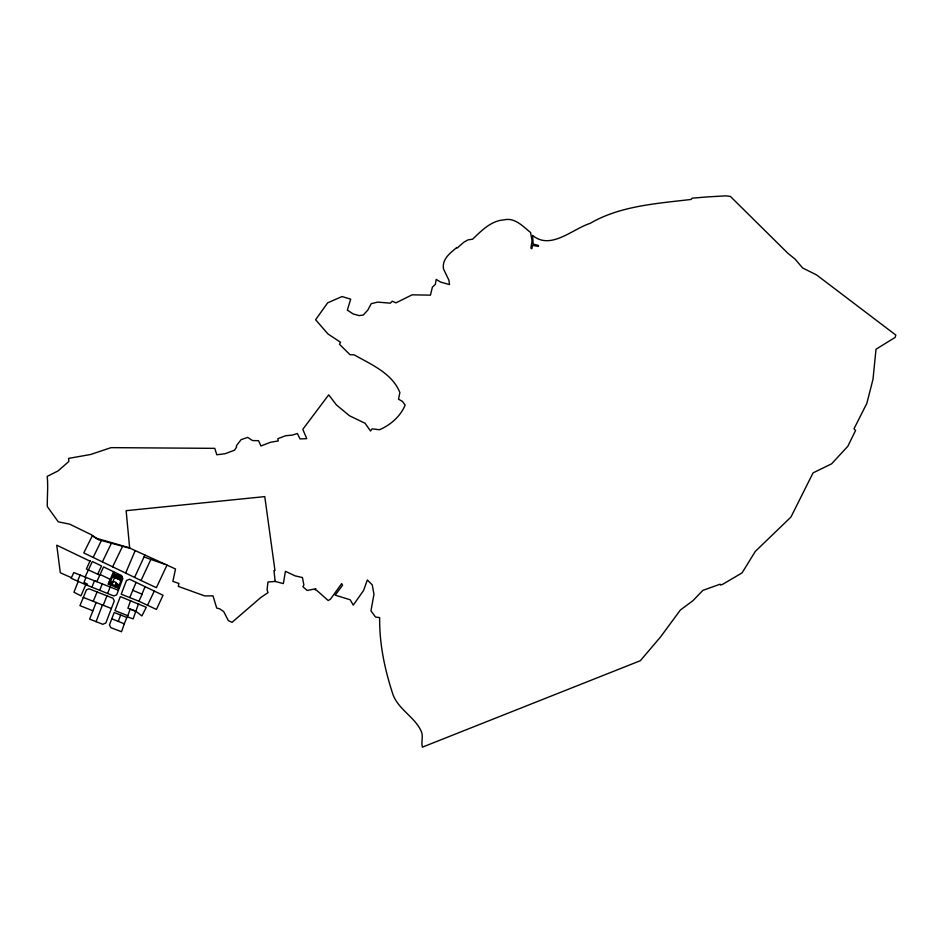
<?xml version="1.0" encoding="UTF-8"?>
<svg xmlns="http://www.w3.org/2000/svg" width="943" height="943" viewBox="0 0 943 943"><rect width="100%" height="100%" fill="white"/><g stroke="black" fill="none" stroke-linecap="round" stroke-linejoin="round"><path stroke-width="1.41" d="M87.086 585.261L87.475 584.177L83.974 582.373L86.013 577.352M130.629 600.526L127.906 608.259L135.851 611.229L141.886 615.944L146.283 607.292L120.315 596.601L114.94 610.616L127.788 615.72M124.299 623.818L121.506 631.751L110.861 627.661L109.447 624.961L114.197 612.549L126.845 617.417L124.299 623.818L111.804 618.808M135.851 611.229L133.14 618.891L127.388 616.816L130.169 609.107L135.851 611.229L138.574 603.555M118.288 621.402L120.657 615.036M96.092 621.673L102.433 604.958M91.895 587.194L94.5 580.676L96.858 581.607L103.553 566.908L121.6 575.572L122.826 578.637L116.684 594.809L113.867 595.976L107.667 593.501L110.142 586.959M96.151 602.471L89.632 619.138L102.822 624.301L105.864 622.946L114.268 600.95L113.03 598.275L106.96 595.835L89.031 588.809L86.45 589.846L79.943 605.654L92.897 610.781M108.445 584.165L109.636 581.1L112.795 582.35M110.025 584.79L111.215 581.725M111.911 584.342L115.211 575.89M111.604 585.414L113.207 581.312L116.366 582.562L114.763 586.676M114.645 577.635L115.836 574.57M116.225 578.259L117.427 575.195M117.804 578.884L119.007 575.819M116.673 586.228L117.368 584.46L119.183 585.179M121.093 580.275L119.278 579.556L119.973 577.776M116.343 587.3L117.545 584.236M119.384 579.509L120.586 576.444M117.922 587.925L119.124 584.86L115.965 583.611M78.222 581.407L73.943 592.239L80.957 595.823L85.766 584.731L107.667 593.501M103.235 605.276L106.96 595.835M99.675 590.306L102.268 583.788M129.745 597.591L136.098 582.385M141.957 594.184L145.033 586.711M93.239 601.328L97.082 591.992M125.643 573.096L135.203 550.594M113.573 571.717L108.162 584.059L119.113 588.397M77.503 581.088L80.167 575.053M138.939 601.245L156.444 609.449L163.033 595.257L129.627 579.261L126.48 580.475L121.223 594.208L138.939 601.245L142.122 594.255L132.668 590.247M90.257 560.531L86.379 568.971L99.781 575.183M134.59 577.399L144.927 555.014L175.528 569.006L172.864 581.383L178.922 583.469L178.298 586.393L204.725 595.929L213 595.835L216.725 608.094L219.625 608.765L223.691 611.559L228.347 620.624L232.061 622.321L260.881 597.426L268.024 592.652L267.058 589.693L267.965 582.008L275.144 581.442L283.36 583.599L285.434 571.293L295.006 575.831L302.432 577.552L303.87 585.002L302.915 586.758L307.182 590.459L315.846 588.738L315.151 589.823L316.73 590.353L328.176 600.514L330.451 599.229L341.672 583.587L342.557 585.238L335.201 595.151L350.183 599.772L353.271 605.123L363.597 590.448L367.346 579.957L372.237 584.884L373.97 594.279L370.964 610.887L375.526 617.04L379.664 617.606C379.298 643.244 384.555 668.611 392.441 692.905C397.144 708.9 414.661 716.539 421.273 731.344C423.584 736.613 420.884 741.858 422.405 747.151L640.368 660.689L660.63 636.831L680.351 610.05L693.011 600.608L702.865 590.377L720.146 584.188L720.605 585.049L722.538 584.389L742.07 572.884L755.26 551.455L790.941 517.059L813.055 472.879L831.643 463.803L847.84 446.251L855.572 430.444L854.004 428.794L866.829 403.38L872.994 379.322L876.023 349.216L895.131 337.429L895.85 335.107L816.579 274.932L802.587 267.93L795.114 259.148L787.853 253.243L730.401 196.439L726.051 195.849L708.052 196.863L692.174 198.171L691.042 199.444C657.106 203.523 620.211 205.774 590.212 223.338C572.637 228.831 550.641 250.602 532.618 235.396L533.149 244.048L538.512 245.498L538.37 246.347L532.453 245.38L531.876 248.752L530.909 248.15L532.064 240.984L530.579 232.52C523.023 226.497 514.866 217.244 504.057 219.86C491.079 220.686 481.46 230.729 472.62 239.192L468.164 239.828L464.05 242.056L457.166 248.044L456.695 247.585C450.153 253.054 441.76 259.184 443.516 269.003L448.939 280.212L449.528 284.597L440.522 282.051L436.196 279.387L435.336 284.385L432.389 287.167L430.456 295.147L412.103 294.829L395.954 302.868L392.288 301.206L390.272 303.174L377.707 302.114L371.247 303.658L367.782 310.117L363.232 315.056L359.13 315.587L353.236 313.984L347.33 310.129L350.702 299.155L342.003 296.55L327.634 302.856L315.61 319.748L327.905 333.893L340.517 342.262L339.504 344.313L349.994 354.686L354.167 354.851C371.129 364.481 392.076 373.11 399.867 392.547L398.535 399.184L402.52 401.494L405.148 405.089C400.575 416.228 390.508 425.057 379.487 429.737L372.108 428.841L370.493 430.986L365.082 423.266L349.464 415.745L336.415 404.924L328.706 394.858L302.786 429.36L306.77 438.648L300.015 438.908L297.351 433.497L292.306 435.1L285.623 435.737L277.82 438.707L278.279 440.923L270.5 442.279L260.94 445.968L258.547 440.676L252.535 440.57L247.691 437.399L241.09 439.65L236.351 445.815L236.54 447.171L234.548 450.176L225.188 453.713L216.807 454.774L214.756 448.349L111.015 447.642L90.693 454.479L68.591 458.392L68.827 461.481L58.101 470.899L47.185 476.392C48.293 486.6 47.091 496.242 47.327 506.591L58.289 521.844L69.711 524.167L91.483 534.799L96.551 538.312L129.651 547.848M97.695 574.216L101.549 565.953L92.343 561.533L85.059 576.975M166.994 565.105L156.385 587.689L141.026 580.511L150.868 559.435L165.025 564.374M147.556 605.229L154.251 591.167M102.386 561.887L111.415 543.227M112.641 566.826L122.566 546.28M93.157 557.431L101.408 540.492L130.464 548.437L144.927 555.014M101.408 540.492L98.272 539.644L92.296 535.836L83.774 552.916L141.026 580.511M144.043 556.924L150.868 559.435M83.137 597.332L111.38 608.494M118.394 590.294L73.802 572.554L71.161 578.283L85.766 584.731M71.432 577.682L60.317 572.766L56.745 545.207L89.986 561.144M100.111 574.476L110.225 579.356M275.144 581.442L273.965 570.562L274.979 570.586L264.771 496.607L126.138 510.682L129.674 548.213M113.101 575.053L109.801 583.505L118.488 586.947L121.788 578.507L113.101 575.053M114.256 573.945L113.066 577.01L120.963 580.134L122.166 577.069L114.256 573.945"/></g></svg>
